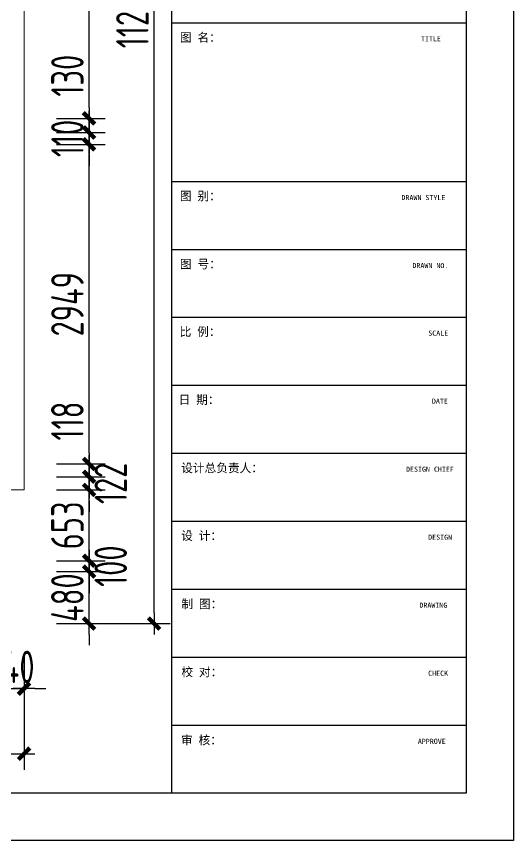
# Model space of a CAD drawing. Header units: millimetres. Extents: x 52288 to 141161, y -25566 to 16480.
# Drawn here: x 136573 to 141161, y 1103 to 8706 of the extents above; entities that cross this region are included whole.
import ezdxf

# ---------------------------------------------------------------- set-up
doc = ezdxf.new("R2010")
doc.units = ezdxf.units.MM
doc.layers.get('0').update_dxf_attribs({"color": 255})
doc.layers.add('QUOTE_WALL', color=255, linetype='Continuous', lineweight=13)
doc.layers.add('YQ_DIM', color=3, linetype='Continuous')
doc.layers.add('图框', color=4, linetype='Continuous')
doc.styles.add('284384514ae2ef0473f59a89cee2db5f_SimSun', font='', dxfattribs={"height": 160.740256})
doc.styles.add('651c6dc0b6f8207d98cf2b8cea532709_SimSun', font='', dxfattribs={"height": 160.740256})
doc.styles.add('d58a1c43070b39506eecce2acf595028_SimSun', font='', dxfattribs={"height": 270.04363})
doc.styles.add('e87b1bf8534fb75d08add259cfddff81_SimSun', font='', dxfattribs={"height": 160.740256})
doc.styles.add('YQ_DIM', font='SUPEROS.SHX', dxfattribs={"width": 0.8, "bigfont": 'HZDX.SHX'})
doc.styles.get('284384514ae2ef0473f59a89cee2db5f_SimSun').set_extended_font_data('SimSun')
doc.styles.get('651c6dc0b6f8207d98cf2b8cea532709_SimSun').set_extended_font_data('SimSun')
doc.styles.get('d58a1c43070b39506eecce2acf595028_SimSun').set_extended_font_data('SimSun')
doc.styles.get('e87b1bf8534fb75d08add259cfddff81_SimSun').set_extended_font_data('SimSun')
doc.dimstyles.new('yq100', dxfattribs={"dimscale": 100, "dimtxt": 3, "dimasz": 1, "dimexe": 1.5, "dimexo": 3, "dimgap": 0.5, "dimtad": 1, "dimdec": 0, "dimdsep": 46, "dimtxsty": 'YQ_DIM', "dimblk": 'YQTICK', "dimcen": 0, "dimclrd": 256, "dimclre": 256, "dimclrt": 7, "dimadec": 1, "dimazin": 2, "dimtfac": 1, "dimtdec": 4, "dimtix": 1, "dimtmove": 2, "dimatfit": 2, "dimfxl": 1, "dimtolj": 1, "dimtzin": 0, "dimarcsym": 0})

# ---------------------------------------------------------------- blocks, each defined once
blk = doc.blocks.new('YQTICK')
blk.add_line((-1, 0), (1, 0))
at = {"const_width": 0.4}
blk.add_lwpolyline([(0.53, 0.53), (-0.53, -0.53)], dxfattribs=at)
blk = doc.blocks.new('*D181')
at = {"layer": 'Defpoints', "color": 0, "transparency": 16777216}
for p in [(136402.6, 3104.2), (136642.6, 3104.2), (136642.6, 2504.2)]:
    blk.add_point(p, dxfattribs=at)
at = {"layer": 'YQ_DIM', "lineweight": -2, "transparency": 16777216}
for p, q in [((136402.6, 2804.2), (136402.6, 2354.2)), ((136642.6, 2804.2), (136642.6, 2354.2)), ((136302.6, 2504.2), (136202.6, 2504.2)), ((136402.6, 2504.2), (136642.6, 2504.2)), ((136742.6, 2504.2), (136842.6, 2504.2))]:
    blk.add_line(p, q, dxfattribs=at)
at = {"layer": 'YQ_DIM', "lineweight": -2, "transparency": 16777216, "xscale": 100, "yscale": 100, "zscale": 100}
blk.add_blockref('YQTICK', (136402.6, 2504.2), dxfattribs=at)
at = {"layer": 'YQ_DIM', "lineweight": -2, "transparency": 16777216, "xscale": 100, "yscale": 100, "zscale": 100, "rotation": 180}
blk.add_blockref('YQTICK', (136642.6, 2504.2), dxfattribs=at)
at = {"layer": 'YQ_DIM', "color": 7, "transparency": 16777216, "insert": (136522.6, 2704.2), "char_height": 300, "attachment_point": 5, "style": 'YQ_DIM'}
blk.add_mtext('\\A1;240', dxfattribs=at)
blk = doc.blocks.new('*D182')
at = {"layer": 'Defpoints', "color": 0, "transparency": 16777216}
for p in [(121963.6, 3104.2), (136642.6, 3104.2), (136642.6, 1904.2)]:
    blk.add_point(p, dxfattribs=at)
at = {"layer": 'YQ_DIM', "lineweight": -2, "transparency": 16777216}
for p, q in [((121963.6, 2804.2), (121963.6, 1754.2)), ((136642.6, 2804.2), (136642.6, 1754.2)), ((122063.6, 1904.2), (136542.6, 1904.2))]:
    blk.add_line(p, q, dxfattribs=at)
at = {"layer": 'YQ_DIM', "lineweight": -2, "transparency": 16777216, "xscale": 100, "yscale": 100, "zscale": 100, "rotation": 180}
blk.add_blockref('YQTICK', (121963.6, 1904.2), dxfattribs=at)
at = {"layer": 'YQ_DIM', "lineweight": -2, "transparency": 16777216, "xscale": 100, "yscale": 100, "zscale": 100}
blk.add_blockref('YQTICK', (136642.6, 1904.2), dxfattribs=at)
at = {"layer": 'YQ_DIM', "color": 7, "transparency": 16777216, "insert": (129303.1, 2104.2), "char_height": 300, "attachment_point": 5, "style": 'YQ_DIM'}
blk.add_mtext('\\A1;14679', dxfattribs=at)
blk = doc.blocks.new('*D203')
at = {"layer": 'Defpoints', "color": 0, "transparency": 16777216}
for p in [(136642.6, 3584.2), (137242.6, 3584.2), (136642.6, 3104.2)]:
    blk.add_point(p, dxfattribs=at)
at = {"layer": 'YQ_DIM', "lineweight": -2, "transparency": 16777216}
for p, q in [((137242.6, 3684.2), (137242.6, 3784.2)), ((136942.6, 3584.2), (137392.6, 3584.2)), ((137242.6, 3104.2), (137242.6, 3584.2)), ((136942.6, 3104.2), (137392.6, 3104.2)), ((137242.6, 3004.2), (137242.6, 2904.2))]:
    blk.add_line(p, q, dxfattribs=at)
at = {"layer": 'YQ_DIM', "lineweight": -2, "transparency": 16777216, "xscale": 100, "yscale": 100, "zscale": 100}
for p, rotation in [((137242.6, 3584.2), 270), ((137242.6, 3104.2), 90)]:
    blk.add_blockref('YQTICK', p, dxfattribs=dict(at, rotation=rotation))
at = {"layer": 'YQ_DIM', "color": 7, "transparency": 16777216, "insert": (137042.6, 3344.2), "char_height": 300, "attachment_point": 5, "rotation": 90, "style": 'YQ_DIM'}
blk.add_mtext('\\A1;480', dxfattribs=at)
blk = doc.blocks.new('*D204')
at = {"layer": 'Defpoints', "color": 0, "transparency": 16777216}
for p in [(136642.6, 3684.2), (137242.6, 3684.2), (136642.6, 3584.2)]:
    blk.add_point(p, dxfattribs=at)
at = {"layer": 'YQ_DIM', "lineweight": -2, "transparency": 16777216}
for p, q in [((137242.6, 3784.2), (137242.6, 3884.2)), ((136942.6, 3684.2), (137392.6, 3684.2)), ((137242.6, 3584.2), (137242.6, 3684.2)), ((136942.6, 3584.2), (137392.6, 3584.2)), ((137242.6, 3484.2), (137242.6, 3384.2))]:
    blk.add_line(p, q, dxfattribs=at)
at = {"layer": 'YQ_DIM', "lineweight": -2, "transparency": 16777216, "xscale": 100, "yscale": 100, "zscale": 100}
for p, rotation in [((137242.6, 3684.2), 270), ((137242.6, 3584.2), 90)]:
    blk.add_blockref('YQTICK', p, dxfattribs=dict(at, rotation=rotation))
at = {"layer": 'YQ_DIM', "color": 7, "transparency": 16777216, "insert": (137442.6, 3634.2), "char_height": 300, "attachment_point": 5, "rotation": 90, "style": 'YQ_DIM'}
blk.add_mtext('\\A1;100', dxfattribs=at)
blk = doc.blocks.new('*D205')
at = {"layer": 'Defpoints', "color": 0, "transparency": 16777216}
for p in [(136642.6, 4337.2), (137242.6, 4337.2), (136642.6, 3684.2)]:
    blk.add_point(p, dxfattribs=at)
at = {"layer": 'YQ_DIM', "lineweight": -2, "transparency": 16777216}
for p, q in [((136942.6, 4337.2), (137392.6, 4337.2)), ((137242.6, 3784.2), (137242.6, 4237.2)), ((136942.6, 3684.2), (137392.6, 3684.2))]:
    blk.add_line(p, q, dxfattribs=at)
at = {"layer": 'YQ_DIM', "lineweight": -2, "transparency": 16777216, "xscale": 100, "yscale": 100, "zscale": 100}
for p, rotation in [((137242.6, 4337.2), 90), ((137242.6, 3684.2), 270)]:
    blk.add_blockref('YQTICK', p, dxfattribs=dict(at, rotation=rotation))
at = {"layer": 'YQ_DIM', "color": 7, "transparency": 16777216, "insert": (137042.6, 4010.7), "char_height": 300, "attachment_point": 5, "rotation": 90, "style": 'YQ_DIM'}
blk.add_mtext('\\A1;653', dxfattribs=at)
blk = doc.blocks.new('*D206')
at = {"layer": 'Defpoints', "color": 0, "transparency": 16777216}
for p in [(136642.6, 4459.2), (137242.6, 4459.2), (136642.6, 4337.2)]:
    blk.add_point(p, dxfattribs=at)
at = {"layer": 'YQ_DIM', "lineweight": -2, "transparency": 16777216}
for p, q in [((137242.6, 4559.2), (137242.6, 4659.2)), ((136942.6, 4459.2), (137392.6, 4459.2)), ((137242.6, 4337.2), (137242.6, 4459.2)), ((136942.6, 4337.2), (137392.6, 4337.2)), ((137242.6, 4237.2), (137242.6, 4137.2))]:
    blk.add_line(p, q, dxfattribs=at)
at = {"layer": 'YQ_DIM', "lineweight": -2, "transparency": 16777216, "xscale": 100, "yscale": 100, "zscale": 100}
for p, rotation in [((137242.6, 4459.2), 270), ((137242.6, 4337.2), 90)]:
    blk.add_blockref('YQTICK', p, dxfattribs=dict(at, rotation=rotation))
at = {"layer": 'YQ_DIM', "color": 7, "transparency": 16777216, "insert": (137442.6, 4398.2), "char_height": 300, "attachment_point": 5, "rotation": 90, "style": 'YQ_DIM'}
blk.add_mtext('\\A1;122', dxfattribs=at)
blk = doc.blocks.new('*D207')
at = {"layer": 'Defpoints', "color": 0, "transparency": 16777216}
for p in [(136642.6, 4577.2), (137242.6, 4577.2), (136642.6, 4459.2)]:
    blk.add_point(p, dxfattribs=at)
at = {"layer": 'YQ_DIM', "lineweight": -2, "transparency": 16777216}
for p, q in [((137242.6, 4677.2), (137242.6, 4777.2)), ((136942.6, 4577.2), (137392.6, 4577.2)), ((137242.6, 4459.2), (137242.6, 4577.2)), ((136942.6, 4459.2), (137392.6, 4459.2)), ((137242.6, 4359.2), (137242.6, 4259.2))]:
    blk.add_line(p, q, dxfattribs=at)
at = {"layer": 'YQ_DIM', "lineweight": -2, "transparency": 16777216, "xscale": 100, "yscale": 100, "zscale": 100}
for p, rotation in [((137242.6, 4577.2), 270), ((137242.6, 4459.2), 90)]:
    blk.add_blockref('YQTICK', p, dxfattribs=dict(at, rotation=rotation))
at = {"layer": 'YQ_DIM', "color": 7, "transparency": 16777216, "insert": (137042.6, 4973.4), "char_height": 300, "attachment_point": 5, "rotation": 90, "style": 'YQ_DIM'}
blk.add_mtext('\\A1;118', dxfattribs=at)
blk = doc.blocks.new('*D208')
at = {"layer": 'Defpoints', "color": 0, "transparency": 16777216}
for p in [(136642.6, 7526.2), (137242.6, 7526.2), (136642.6, 4577.2)]:
    blk.add_point(p, dxfattribs=at)
at = {"layer": 'YQ_DIM', "lineweight": -2, "transparency": 16777216}
for p, q in [((136942.6, 7526.2), (137392.6, 7526.2)), ((137242.6, 4677.2), (137242.6, 7426.2)), ((136942.6, 4577.2), (137392.6, 4577.2))]:
    blk.add_line(p, q, dxfattribs=at)
at = {"layer": 'YQ_DIM', "lineweight": -2, "transparency": 16777216, "xscale": 100, "yscale": 100, "zscale": 100}
for p, rotation in [((137242.6, 7526.2), 90), ((137242.6, 4577.2), 270)]:
    blk.add_blockref('YQTICK', p, dxfattribs=dict(at, rotation=rotation))
at = {"layer": 'YQ_DIM', "color": 7, "transparency": 16777216, "insert": (137042.6, 6051.7), "char_height": 300, "attachment_point": 5, "rotation": 90, "style": 'YQ_DIM'}
blk.add_mtext('\\A1;2949', dxfattribs=at)
blk = doc.blocks.new('*D209')
at = {"layer": 'Defpoints', "color": 0, "transparency": 16777216}
for p in [(136642.6, 7636.2), (137242.6, 7636.2), (136642.6, 7526.2)]:
    blk.add_point(p, dxfattribs=at)
at = {"layer": 'YQ_DIM', "lineweight": -2, "transparency": 16777216}
for p, q in [((137242.6, 7736.2), (137242.6, 7836.2)), ((136942.6, 7636.2), (137392.6, 7636.2)), ((137242.6, 7526.2), (137242.6, 7636.2)), ((136942.6, 7526.2), (137392.6, 7526.2)), ((137242.6, 7426.2), (137242.6, 7326.2))]:
    blk.add_line(p, q, dxfattribs=at)
at = {"layer": 'YQ_DIM', "lineweight": -2, "transparency": 16777216, "xscale": 100, "yscale": 100, "zscale": 100}
for p, rotation in [((137242.6, 7636.2), 270), ((137242.6, 7526.2), 90)]:
    blk.add_blockref('YQTICK', p, dxfattribs=dict(at, rotation=rotation))
at = {"layer": 'YQ_DIM', "color": 7, "transparency": 16777216, "insert": (137042.6, 7581.2), "char_height": 300, "attachment_point": 5, "rotation": 90, "style": 'YQ_DIM'}
blk.add_mtext('\\A1;110', dxfattribs=at)
blk = doc.blocks.new('*D210')
at = {"layer": 'Defpoints', "color": 0, "transparency": 16777216}
for p in [(136642.6, 7766.2), (137242.6, 7766.2), (136642.6, 7636.2)]:
    blk.add_point(p, dxfattribs=at)
at = {"layer": 'YQ_DIM', "lineweight": -2, "transparency": 16777216}
for p, q in [((137242.6, 7866.2), (137242.6, 7966.2)), ((136942.6, 7766.2), (137392.6, 7766.2)), ((137242.6, 7636.2), (137242.6, 7766.2)), ((136942.6, 7636.2), (137392.6, 7636.2)), ((137242.6, 7536.2), (137242.6, 7436.2))]:
    blk.add_line(p, q, dxfattribs=at)
at = {"layer": 'YQ_DIM', "lineweight": -2, "transparency": 16777216, "xscale": 100, "yscale": 100, "zscale": 100}
for p, rotation in [((137242.6, 7766.2), 270), ((137242.6, 7636.2), 90)]:
    blk.add_blockref('YQTICK', p, dxfattribs=dict(at, rotation=rotation))
at = {"layer": 'YQ_DIM', "color": 7, "transparency": 16777216, "insert": (137042.6, 8159.8), "char_height": 300, "attachment_point": 5, "rotation": 90, "style": 'YQ_DIM'}
blk.add_mtext('\\A1;130', dxfattribs=at)
blk = doc.blocks.new('*D211')
at = {"layer": 'Defpoints', "color": 0, "transparency": 16777216}
for p in [(136642.6, 12318.2), (137242.6, 12318.2), (136642.6, 7766.2)]:
    blk.add_point(p, dxfattribs=at)
at = {"layer": 'YQ_DIM', "lineweight": -2, "transparency": 16777216}
for p, q in [((136942.6, 12318.2), (137392.6, 12318.2)), ((137242.6, 7866.2), (137242.6, 12218.2)), ((136942.6, 7766.2), (137392.6, 7766.2))]:
    blk.add_line(p, q, dxfattribs=at)
at = {"layer": 'YQ_DIM', "lineweight": -2, "transparency": 16777216, "xscale": 100, "yscale": 100, "zscale": 100}
for p, rotation in [((137242.6, 12318.2), 90), ((137242.6, 7766.2), 270)]:
    blk.add_blockref('YQTICK', p, dxfattribs=dict(at, rotation=rotation))
at = {"layer": 'YQ_DIM', "color": 7, "transparency": 16777216, "insert": (137042.6, 10042.2), "char_height": 300, "attachment_point": 5, "rotation": 90, "style": 'YQ_DIM'}
blk.add_mtext('\\A1;4552', dxfattribs=at)
blk = doc.blocks.new('*D216')
at = {"layer": 'Defpoints', "color": 0, "transparency": 16777216}
for p in [(136642.6, 14368.2), (137842.6, 14368.2), (136642.6, 3104.2)]:
    blk.add_point(p, dxfattribs=at)
at = {"layer": 'YQ_DIM', "lineweight": -2, "transparency": 16777216}
for p, q in [((136942.6, 14368.2), (137992.6, 14368.2)), ((137842.6, 3204.2), (137842.6, 14268.2)), ((136942.6, 3104.2), (137992.6, 3104.2))]:
    blk.add_line(p, q, dxfattribs=at)
at = {"layer": 'YQ_DIM', "lineweight": -2, "transparency": 16777216, "xscale": 100, "yscale": 100, "zscale": 100}
for p, rotation in [((137842.6, 14368.2), 90), ((137842.6, 3104.2), 270)]:
    blk.add_blockref('YQTICK', p, dxfattribs=dict(at, rotation=rotation))
at = {"layer": 'YQ_DIM', "color": 7, "transparency": 16777216, "insert": (137642.6, 8736.2), "char_height": 300, "attachment_point": 5, "rotation": 90, "style": 'YQ_DIM'}
blk.add_mtext('\\A1;11264', dxfattribs=at)
blk = doc.blocks.new('_Frame1752725')
at = {"layer": '图框', "linetype": 'Continuous'}
for p, q in [((91601, 43368), (91601, 1364)), ((82980, 42177), (82980, 2554)), ((90410, 42177), (90410, 2554)), ((90410, 41463), (90410, 2554)), ((82980, 21975), (90410, 21975)), ((82980, 17974), (90410, 17974)), ((82980, 16260), (90410, 16260)), ((82980, 14556), (90410, 14556)), ((82980, 12842), (90410, 12842)), ((82980, 11127), (90410, 11127)), ((82980, 9413), (90410, 9413)), ((82980, 7698), (90410, 7698)), ((82980, 5983), (90410, 5983)), ((82980, 4269), (90410, 4269)), ((90410, 2554), (34582, 2554)), ((91601, 1364), (32201, 1364))]:
    blk.add_line(p, q, dxfattribs=at)
at = {"layer": '图框', "color": 255, "attachment_point": 1, "line_spacing_factor": 0.8}
for s, insert, char_height, style in [('图 名：', (83189, 21711), 216, 'd58a1c43070b39506eecce2acf595028_SimSun'), ('TITLE', (89266, 21635), 128.6, 'e87b1bf8534fb75d08add259cfddff81_SimSun'), ('图 别：', (83189, 17715), 216, 'd58a1c43070b39506eecce2acf595028_SimSun'), ('DRAWN STYLE', (88775, 17634), 128.59, '651c6dc0b6f8207d98cf2b8cea532709_SimSun'), ('图 号：', (83189, 16000), 216, 'd58a1c43070b39506eecce2acf595028_SimSun'), ('DRAWN NO.', (89051, 15920), 128.6, 'e87b1bf8534fb75d08add259cfddff81_SimSun'), ('比 例：', (83183, 14295), 216, 'd58a1c43070b39506eecce2acf595028_SimSun'), ('SCALE', (89451, 14217), 128.6, '651c6dc0b6f8207d98cf2b8cea532709_SimSun'), ('日 期：', (83157, 12581), 216, 'd58a1c43070b39506eecce2acf595028_SimSun'), ('DATE', (89543, 12502), 128.6, '651c6dc0b6f8207d98cf2b8cea532709_SimSun'), ('设计总负责人：', (83221, 10860), 216, 'd58a1c43070b39506eecce2acf595028_SimSun'), ('DESIGN CHIEF', (88890, 10787), 128.59, 'e87b1bf8534fb75d08add259cfddff81_SimSun'), ('设 计：', (83221, 9153), 216, 'd58a1c43070b39506eecce2acf595028_SimSun'), ('DESIGN', (89448, 9073), 128.6, '284384514ae2ef0473f59a89cee2db5f_SimSun'), ('制 图：', (83227, 7434), 216, 'd58a1c43070b39506eecce2acf595028_SimSun'), ('DRAWING', (89227, 7358), 128.6, 'e87b1bf8534fb75d08add259cfddff81_SimSun'), ('校 对：', (83227, 5718), 216, 'd58a1c43070b39506eecce2acf595028_SimSun'), ('CHECK', (89447, 5644), 128.6, 'e87b1bf8534fb75d08add259cfddff81_SimSun'), ('审 核：', (83217, 4001), 216, 'd58a1c43070b39506eecce2acf595028_SimSun'), ('APPROVE', (89188, 3929), 128.6, 'e87b1bf8534fb75d08add259cfddff81_SimSun')]:
    blk.add_mtext(s, dxfattribs=dict(at, insert=insert, char_height=char_height, style=style))

msp = doc.modelspace()

# ---------------------------------------------------------------- linework, layer by layer
at = {"layer": 'QUOTE_WALL'}
msp.add_line((136642.6, 13211.2), (136642.6, 7526.2), dxfattribs=at)
at = {"layer": 'QUOTE_WALL', "color": 255}
for p, q in [((136642.6, 7526.2), (136642.6, 4337.2)), ((136642.6, 4337.2), (134241.6, 4337.2))]:
    msp.add_line(p, q, dxfattribs=at)

# ---------------------------------------------------------------- block references
at = {"layer": '图框', "color": 7, "xscale": 0.3660759834842364, "yscale": 0.3660759834842364, "zscale": 0.9413382272142843}
msp.add_blockref('_Frame1752725', (107627.8, 603.7), dxfattribs=at)

# ---------------------------------------------------------------- dimensions: what is measured, and where the dimension line sits
at = {"layer": 'YQ_DIM'}
for base, p1, p2, picture, middle in [((137842.6, 14368.2), (136642.6, 3104.2), (136642.6, 14368.2), '*D216', (137642.6, 8736.2)), ((137242.6, 12318.2), (136642.6, 7766.2), (136642.6, 12318.2), '*D211', (137042.6, 10042.2)), ((137242.6, 7636.2), (136642.6, 7526.2), (136642.6, 7636.2), '*D209', (137042.6, 7581.2)), ((137242.6, 7526.2), (136642.6, 4577.2), (136642.6, 7526.2), '*D208', (137042.6, 6051.7)), ((137242.6, 4337.2), (136642.6, 3684.2), (136642.6, 4337.2), '*D205', (137042.6, 4010.7)), ((137242.6, 3584.2), (136642.6, 3104.2), (136642.6, 3584.2), '*D203', (137042.6, 3344.2))]:
    dim = msp.add_linear_dim(base=base, p1=p1, p2=p2, angle=90, dimstyle='yq100', dxfattribs=at)
    dim.commit()
    dim.dimension.update_dxf_attribs({"geometry": picture, "text_midpoint": middle})
for base, p1, p2, picture, middle in [((137242.6, 7766.2), (136642.6, 7636.2), (136642.6, 7766.2), '*D210', (137042.6, 8159.8)), ((137242.6, 4577.2), (136642.6, 4459.2), (136642.6, 4577.2), '*D207', (137042.6, 4973.4)), ((137242.6, 4459.2), (136642.6, 4337.2), (136642.6, 4459.2), '*D206', (137442.6, 4398.2)), ((137242.6, 3684.2), (136642.6, 3584.2), (136642.6, 3684.2), '*D204', (137442.6, 3634.2))]:
    dim = msp.add_linear_dim(base=base, p1=p1, p2=p2, angle=90, dimstyle='yq100', dxfattribs=at)
    dim.commit()
    dim.dimension.update_dxf_attribs({"geometry": picture, "text_midpoint": middle, "dimtype": 160})
for base, p1, picture, middle in [((136642.6, 1904.2), (121963.6, 3104.2), '*D182', (129303.1, 2104.2)), ((136642.6, 2504.2), (136402.6, 3104.2), '*D181', (136522.6, 2704.2))]:
    dim = msp.add_linear_dim(base=base, p1=p1, p2=(136642.6, 3104.2), dimstyle='yq100', dxfattribs=at)
    dim.commit()
    dim.dimension.update_dxf_attribs({"geometry": picture, "text_midpoint": middle})

doc.saveas('drawing.dxf')
